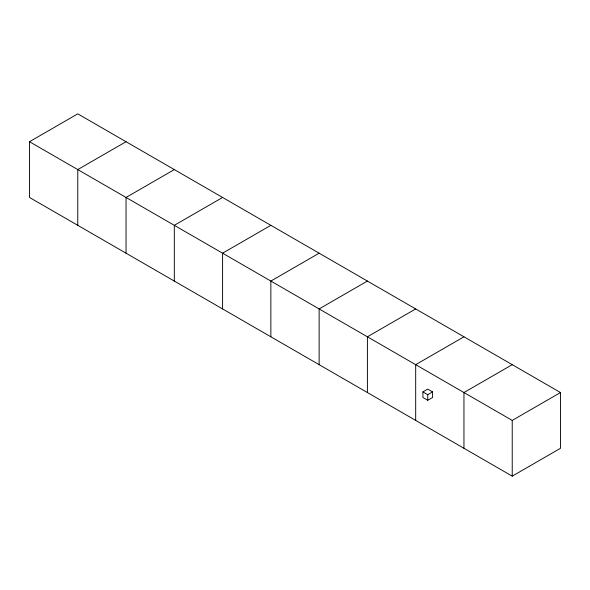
<?xml version="1.0" encoding="UTF-8"?>
<svg xmlns="http://www.w3.org/2000/svg" width="590" height="590" viewBox="0 0 590 590"><rect width="100%" height="100%" fill="white"/><g stroke="black" fill="none" stroke-linecap="round" stroke-linejoin="round"><path stroke-width="0.89" d="M29.5 141.718L77.769 113.848L560.5 392.542L560.5 448.282L512.231 476.152L29.5 197.458L29.5 141.718L512.231 420.412L560.5 392.542M126.046 141.718L77.769 169.588L77.769 225.328M174.316 169.588L126.046 197.458L126.046 253.199M222.592 197.458L174.316 225.321L174.316 281.069M270.862 225.321L222.592 253.191L222.592 308.939M319.138 253.191L270.862 281.061L270.862 336.809M367.408 281.061L319.138 308.931L319.138 364.679M415.685 308.931L367.408 336.802L367.408 392.542M463.954 336.802L415.685 364.672L415.685 420.412M422.912 391.908L427.743 389.12L432.573 391.908L432.573 397.483L427.743 400.271L422.912 397.483L422.912 391.908L427.743 394.695L432.573 391.908M512.231 364.672L463.954 392.542L463.954 448.282M512.231 420.412L512.231 476.152M427.743 394.695L427.743 400.271"/></g></svg>
